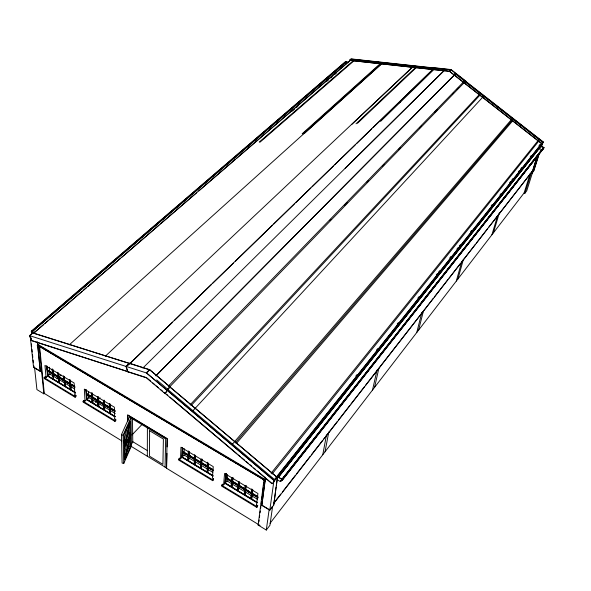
<?xml version="1.0" encoding="UTF-8"?>
<svg xmlns="http://www.w3.org/2000/svg" width="591" height="591" viewBox="0 0 591 591"><rect width="100%" height="100%" fill="white"/><g stroke="black" fill="none" stroke-linecap="round" stroke-linejoin="round"><path stroke-width="0.89" d="M147.322 456.245L147.395 427.928M165.059 467.097L165.665 438.914L129.37 417.083L121.428 434.717L122.108 463.071L123.741 463.492L131.416 445.939L131.025 417.505L123.105 435.139L123.741 463.492M166.95 453.363L166.61 468.042L130.596 446.006M167.098 446.936L167.29 438.677L127.796 414.941L127.892 420.334M212.73 472.29L184.015 454.967L180.514 458.875L179.391 458.188L178.519 459.953L212.679 480.668L213.499 479.7L213.565 478.887L212.413 478.185L213.255 466.639L180.957 447.217L180.514 458.801M179.361 459.015L179.391 458.188M182.301 447.446L181.917 457.308L213.004 476.102M182.412 448.185L182.058 457.146L213.144 475.94M182.604 452.093L182.264 457.264L182.604 452.093L187.561 455.085M182.737 448.628L182.634 451.31L188.167 454.885L182.493 451.472L182.634 447.897M183.978 455.787L184.274 448.658M188.27 455.513L187.901 460.67L188.234 456.348M188.167 454.885L188.33 451.317M188.352 453.836L188.47 451.162M188.618 451.295L188.418 455.676L207.722 467.119L188.418 455.609M188.485 455.602L188.684 451.214M188.81 456.082L188.581 461.083L188.95 455.92L194.505 459.51L194.247 464.504L194.505 459.51M189.334 451.783L189.172 455.107L194.483 458.668L188.965 455.343L189.12 452.019M194.483 458.668L194.705 454.523M201.258 459.813L200.903 462.531L195.17 459.081L195.348 455.764M195.193 459.924L194.927 464.918L195.333 459.768L200.918 463.374L200.622 468.36L200.918 463.374M195.17 459.081L195.51 456.355M200.903 462.531L201.103 459.222M201.605 463.787L201.302 468.774L201.738 463.632L207.352 467.252L207.16 472.069L201.442 468.611M207.596 462.76L207.168 466.306L201.59 462.945L201.841 458.808M201.59 462.945L201.996 459.399M207.168 466.306L207.441 462.177M207.271 470.414L207.611 466.727L188.507 455.21L207.544 466.809M207.611 466.727L207.352 467.252M207.655 467.2L208.01 462.827M208.047 467.673L207.707 472.645L208.18 467.511L213.1 470.717M213.159 469.941L208.098 466.89L208.335 463.344M208.098 466.89L208.416 464.068M212.679 480.668L213.565 478.887M257.484 499.292L226.996 480.897L223.597 484.96L222.438 484.258L221.618 485.241L221.551 486.053L256.804 507.425L257.706 505.615L256.516 504.891M222.371 485.071L222.438 484.258M223.605 484.893L224.587 473.45L257.927 493.492L256.413 505.697M225.814 473.59L224.964 483.335L257.063 502.742M225.947 473.428L225.097 483.172L257.521 502.756M225.762 478.348L225.334 483.298L225.902 478.185L231.613 481.879L231.147 486.821L231.753 481.717L226.634 478.629M231.99 479.175L231.687 481.104L225.836 477.58L226.139 474.041M225.836 477.58L226.279 473.879M226.929 481.709L227.557 474.662M231.687 481.104L232.019 477.58M232.403 477.484L231.938 481.901L251.847 493.707L232.041 481.443L251.692 493.404M232.315 482.3L231.849 487.243L232.455 482.138L238.195 485.839L237.693 490.774L238.195 485.839M238.757 481.488L238.217 485.012L232.522 481.584L232.913 477.476M232.522 481.584L233.039 478.053M238.217 485.012L238.557 481.739M239.466 481.916L239.126 485.189L244.844 489.001L238.927 485.44L239.259 482.16M238.897 486.267L238.395 491.195L239.037 486.105L244.807 489.828L244.408 494.586L238.528 491.032M244.844 489.001L245.199 485.736M244.497 493.766L244.807 489.828M245.132 487.937L245.405 485.484M246.115 485.913L245.753 489.178L251.308 492.894L245.553 489.429L246.004 485.344M245.516 490.257L244.977 495.177L245.649 490.087L251.456 493.832L250.88 498.745L251.493 494.482M251.308 492.894L251.781 488.816M251.603 491.83L251.892 489.385M251.722 493.699L251.766 493.322M252.35 489.474L251.781 493.795L231.931 481.828M252.298 494.098L251.589 499.173L252.298 494.098L257.521 497.238M258.23 497.09L252.254 493.492L252.667 489.991M252.254 493.492L252.808 489.821M256.804 507.425L257.706 505.615M272.621 506.369L269.917 525.325L266.297 530.046L258.141 525.052L264.096 478.939M258.888 521.838L259.117 520.028M259.471 517.317L259.708 515.507M260.055 512.796L260.291 510.986M260.638 508.275L260.875 506.465M261.229 503.746L261.458 501.944M261.813 499.225L262.16 496.514M262.397 494.704L262.751 491.993M262.98 490.183L263.335 487.472M263.564 485.662L263.918 482.95M276.337 485.241L277.755 475.341L273.699 505.172L269.806 510.181L261.82 505.357L265.462 477.41M261.82 505.357L265.603 477.24M266.297 530.046L269.178 509.302M269.806 510.181L273.832 481.406M276.078 487.043L273.699 505.172M277.253 479.737L280.341 481.569L282.158 480.424L282.276 479.611L277.659 476.878M348.668 62.712L345.757 61.442L346.171 63.85M345.713 62.218L345.809 61.575L348.335 62.668M322.767 454.738L326.476 434.961M325.043 451.783L328.788 431.999M123.726 442.74L127.235 427.086M124.354 445.658L129.614 422.181M124.856 445.548L130.109 422.107M124.442 454.213L127.634 439.977M124.635 458.971L129.828 435.833M125.129 458.838L130.308 435.737M372.537 390.023L377.014 370.069M374.546 387.408L378.861 368.319M416.758 332.511L421.811 312.624M418.554 330.177L423.629 310.297M456.326 281.065L461.8 261.34M457.936 278.967L463.425 259.257M491.926 234.767L497.688 215.383M493.382 232.876L499.417 212.62M270.065 523.271L524.136 192.888L530.186 173.577M539.746 145.386L539.384 147.1M524.136 192.888L524.897 193.227L531.789 171.287M278.029 477.329L538.955 148.467L540.248 144.359L539.095 145.8M539.095 148.481L539.908 145.881L543.742 147.551L281.951 480.306M539.62 152.515L533.872 170.733L531.915 173.252L536.68 157.546M539.406 148.866L540.772 144.522L541.917 143.354M531.915 173.252L537.655 155.012M539.568 148.932L540.935 144.596M533.097 170.659L526.744 190.827L524.897 193.227M539.125 153.401L533.651 170.747L531.76 173.178M541.105 147.056L542.442 142.896M541.541 146.45L542.634 142.978M282.158 480.424L543.72 148.319L543.964 147.536L539.177 145.393M130.471 446.641L124.657 459.916L124.11 434.451L130.094 421.117L130.471 446.641L129.296 446.338L129.163 438.16M126.673 451.206L128.868 446.227M125.72 454.464L129.296 446.338M124.376 446.626L130.271 433.321L129.082 433.018L128.964 426.118M124.406 448.074L130.293 434.769M125.455 441.159L129.082 433.018M165.177 393.68L167.068 390.378L170.297 387.039L149.745 369.707L129.289 363.206L125.986 366.42L127.804 371.828L146.391 377.812L165.177 393.68L167.157 390.333M464.075 82.792L542.036 143.945L543.484 142.121L450.985 69.797L351.113 58.901L349.436 60.334L432.738 69.502M269.732 509.893L272.429 506.435M258.141 525.052L258.533 524.549M273.929 502.852L280.732 494.12M282.432 491.941L295.463 475.216M296.601 473.76L310.201 456.311M311.331 454.856L322.671 440.31M323.802 438.854L324.932 437.406M326.069 435.951L337.402 421.405M338.54 419.95L349.872 405.404M351.002 403.956L364.603 386.499M365.74 385.044L433.181 298.514M434.311 297.059L447.912 279.602M449.049 278.147L460.382 263.608M461.512 262.153L475.12 244.696M476.25 243.248L487.582 228.702M488.72 227.247L531.789 171.981M273.567 503.695L532.358 171.257M541.866 149.582L280.348 481.192L281.419 480.35M280.341 481.569L281.479 480.121M282.624 478.666L543.557 148.245M543.742 147.551L282.195 479.331L277.216 476.39M281.959 479.929L543.964 147.536M282.092 480.01L543.602 148.112M163.936 392.35L272.096 483.704L257.417 471.02M473.421 230.15L474.573 228.702M530.208 158.654L531.353 157.213M150.72 381.188L146.546 377.656L31.515 340.638L29.55 335.629L32.786 332.844L149.686 369.826L277.238 477.41L274.46 480.911L146.553 372.943M277.977 477.668L539.162 148.4M278.235 477.454L539.48 148.075M449.795 257.89L450.94 256.442M470.48 231.901L471.625 230.46M491.165 205.919L492.31 204.471M509.545 182.818L510.698 181.378M511.85 179.93L512.995 178.489M530.23 156.837L531.383 155.389M355.812 376.083L356.957 374.642M376.497 350.101L377.642 348.653M397.182 324.112L398.327 322.664M417.867 298.123L419.012 296.675M436.247 275.022L437.399 273.574M438.552 272.133L439.697 270.693M456.932 249.033L458.084 247.592M459.229 246.144L460.382 244.704M500.03 194.89L501.175 193.449M518.41 171.789L519.563 170.348M520.715 168.9L521.86 167.46M276.817 476.9L539.908 145.881M271.121 473.221L538.275 140.333M272.082 474.026L538.97 140.872M37.876 346.097L40.314 346.887L262.404 478.917L265.196 481.281M541.43 144.603L543.484 142.121M277.238 477.41L169.698 386.869M272.096 483.704L274.512 480.838L166.773 389.89M235.218 442.91L512.271 119.995M236.164 443.708L512.958 120.527M232.514 444.085L512.249 118.628M192.962 410.708L483.615 96.23M191.048 405.64L480.195 94.907M190.11 404.85L479.515 94.375M130.995 444.284L132.776 442.423L132.473 418.561M131.978 434.932L142.099 424.382M166.684 389.934L465.597 81.218M168.265 386.255L463.647 81.787M329.763 220.561L331.049 219.231M344.531 205.328L347.094 202.676M366.989 182.154L368.274 180.831M382.399 166.263L384.32 164.276M398.445 149.708L400.366 147.72M419.625 127.855L421.546 125.868M434.385 112.63L437.591 109.313M452.359 94.087L453.637 92.765M456.85 89.448L458.771 87.468M115.26 413.486L88.739 397.484L85.038 401.06L83.988 400.425L83.095 401.282L83.146 402.124L114.957 421.413L115.836 420.526L115.806 419.691L114.735 419.041M114.957 421.413L114.935 420.578L115.806 419.691M155.928 375.684L455.343 73.956L465.183 81.647M155.928 375.846L454.664 74.754M109.793 408.3L91.989 397.189L109.852 407.834L109.882 413.501L109.867 408.226M110.487 408.64L110.517 413.892L110.487 408.64L115.097 411.417M86.67 394.286L86.818 399.56L86.67 394.286L110.007 408.241L92.011 397.58L91.716 393.015M114.927 410.767L110.31 407.989L110.332 404.2M29.55 335.629L146.339 372.906L149.626 369.641M449.419 71.179L451.14 69.605L466.092 81.292L464.415 83.058L449.419 71.179L432.353 69.457L433.927 67.935M146.339 372.906L149.745 369.707M349.436 60.334L449.433 71.334L451.14 69.605M104.696 410.139L104.489 405.027L104.696 410.139L110.029 413.36M104.06 400.063L104.23 404.303L109.424 407.428L109.527 403.823M104.06 409.755L103.853 404.643L104.06 409.755L98.763 406.549L98.527 401.429L98.763 406.549M104.23 404.303L104.319 400.691M142.823 368.067L445.082 69.62L433.883 68.386M345.181 168.383L444.388 70.41M97.929 401.902L97.98 406.312L97.892 401.045M98.062 396.458L98.261 400.705L103.595 403.919L98.483 400.484L98.32 397.086M95.483 402.294L100.078 397.809M92.262 392.971L92.484 397.226L97.626 400.321L92.706 397.012L92.528 393.606M127.804 371.828L126.201 366.45L129.289 363.206M128.417 371.828L31.678 340.505L29.779 335.666M399.405 102.819L400.728 101.534M380.597 121.362L434.156 69.287M92.041 399.176L92.078 402.737L91.952 397.47M92.853 402.973L92.588 397.854L92.853 402.973L98.128 406.165M432.339 69.302L433.986 67.706L451.044 69.561M127.516 365.763L434.304 67.972M129.562 364.019L150.727 343.467M152.057 342.182L172.565 322.265M174.544 320.344L211.6 284.367M212.923 283.089L233.43 263.172M235.417 261.244L272.466 225.274M273.788 223.989L294.296 204.08M295.626 202.794L310.836 188.019M312.166 186.734L333.331 166.182M334.654 164.896L355.169 144.98M356.491 143.694L371.709 128.927M373.032 127.641L433.24 69.184M86.264 389.971L86.478 393.628L91.76 396.812L86.626 393.488L86.471 390.747M74.769 389.055L49.88 374.037L46.105 377.486L45.086 376.866L44.17 377.693L44.259 378.543L75.131 397.27L76.032 396.413L75.973 395.571L74.931 394.936M75.131 397.27L75.072 396.421L75.973 395.571M357.459 123.283L416.389 67.485M356.011 123.792L415.636 67.404M105.242 356.307L413.316 66.288M70.181 385.989L70.285 389.565L70.019 383.832L52.68 373.505L69.945 383.906M351.593 124.583L412.666 67.079M70.676 384.652C73.144 399.413 66.214 377.575 74.407 386.898M51.956 373.372L47.561 370.72L48.048 375.898L52.998 379.119L52.688 373.808L70.115 384.32L69.864 379.806M74.946 386.684L70.469 383.987L70.351 380.176M64.648 385.923L64.242 380.774L64.648 385.923L59.499 382.813L59.063 377.656L59.499 382.813M65.261 386.3L64.855 381.143L65.261 386.3L70.432 389.425M64.286 376.977L64.559 380.405L69.59 383.433L69.627 380.663M541.799 149.663L543.72 148.319M58.472 373.482L58.76 376.91L63.939 380.028L63.894 376.393M64.559 380.405L64.515 376.77M58.45 377.28L58.731 382.584L58.295 377.42L53.301 374.177L53.611 379.488L53.153 374.317M34.514 366.981L36.923 389.595L43.845 393.835L44.288 393.421L39.619 346.444M52.769 369.242L53.153 373.534L58.14 376.541L53.382 373.327L53.079 369.892M58.76 376.91L58.701 373.276M56.876 378.846L61.006 375.049M52.717 373.904L52.414 369.323M48.048 375.898L47.561 370.72M46.962 366.102L47.332 370.047L52.466 373.143L47.487 369.914L47.191 366.752M69.243 344.878L382.488 62.919M304.38 133.411L381.823 63.688M30.171 335.843L33.547 367.307L40.284 371.384L37.536 342.514M302.171 133.773L380.353 63.525M302.924 133.898L381.077 63.606M40.314 346.887L262.404 478.917M259.227 142.069L353.448 60.563M259.966 142.202L354.149 60.644M33.074 333.59L351.172 59.492L433.92 68.549M33.229 333.597L43.704 324.562M45.108 323.358L47.901 320.95M49.297 319.746L82.142 291.452M83.538 290.247L86.338 287.839M87.734 286.635L120.579 258.333M121.975 257.129L159.016 225.215M160.412 224.011L196.751 192.703M198.849 190.9L235.188 159.592M236.585 158.388L350.493 60.245M292.272 111.101L294.37 109.291M296.468 107.481L297.864 106.277M326.535 81.551L328.633 79.741M330.731 77.938L332.127 76.727M334.927 74.318L336.323 73.114M32.808 330.916L34.906 329.113M37.706 326.712L39.109 325.508M41.909 323.107L43.306 321.903M46.105 319.495L47.509 318.298M49.607 316.495L51.705 314.693M53.803 312.883L55.901 311.08M58.007 309.278L60.105 307.475M62.203 305.673L64.301 303.87M66.399 302.067L68.504 300.265M70.602 298.462L72.7 296.66M74.798 294.85L76.202 293.653M83.9 287.041L85.296 285.837M88.096 283.429L89.5 282.232M91.598 280.43L93.696 278.62M95.794 276.817L97.892 275.014M99.997 273.212L102.095 271.409M104.193 269.607L106.291 267.804M108.389 266.002L110.495 264.199M112.593 262.397L114.691 260.587M116.789 258.784L118.193 257.587M129.385 247.969L131.49 246.166M133.588 244.364L135.686 242.554M137.784 240.751L139.882 238.949M141.988 237.146L144.086 235.344M146.184 233.541L148.282 231.738M150.38 229.936L152.478 228.133M154.583 226.331L155.98 225.127M158.78 222.718L160.183 221.522M162.976 219.113L164.379 217.909M167.179 215.508L168.575 214.304M171.375 211.903L172.779 210.699M175.579 208.298L177.677 206.488M179.775 204.685L181.873 202.883M183.971 201.08L186.076 199.278M188.174 197.475L190.272 195.673M192.37 193.87L194.469 192.068M195.872 190.863L197.97 189.061M200.068 187.258L202.174 185.456M204.272 183.646L206.37 181.843M209.17 179.442L210.566 178.238M213.366 175.837L214.769 174.633M217.569 172.225L218.965 171.028M221.765 168.62L223.863 166.817M225.961 165.015L228.067 163.212M230.165 161.409L232.263 159.607M234.361 157.804L235.765 156.6M237.863 154.798L239.961 152.995M242.059 151.193L244.157 149.39M246.262 147.58L248.36 145.778M250.458 143.975L252.556 142.172M254.655 140.37L256.76 138.567M259.56 136.159L260.956 134.962M263.756 132.554L265.152 131.35M267.952 128.949L270.057 127.146M272.156 125.344L274.254 123.541M275.65 122.337L277.755 120.534M279.151 119.33L281.951 116.929M283.355 115.725L286.147 113.317M287.551 112.12L290.351 109.712M291.747 108.515L294.547 106.107M295.951 104.903L298.75 102.502M301.55 100.093L302.947 98.896M305.746 96.488L307.143 95.284M309.943 92.883L311.346 91.679M314.146 89.278L315.542 88.074M316.946 86.87L319.746 84.469M321.142 83.265L323.942 80.864M325.338 79.659L328.138 77.251M329.542 76.054L332.341 73.646M333.738 72.442L336.538 70.041M337.941 68.837L340.741 66.436M343.541 64.027L344.937 62.831M31.818 332.016L345.794 62.151M345.757 61.442L31.316 331.255L31.412 332.12L345.89 62.188M30.392 335.141L32.852 333.021L129.806 363.539M349.458 60.489L351.054 59.115L434.245 68.201M32.837 333.546L35.009 331.928M350.781 59.706L349.104 61.324M31.707 331.95L31.633 331.233L345.809 61.575M355.036 59.765L357.814 60.023M360.503 60.363L363.28 60.622M365.969 60.962L367.838 61.124M371.436 61.56L373.305 61.723M376.91 62.158L378.772 62.321M382.377 62.757L384.239 62.919M387.844 63.355L389.705 63.51M393.31 63.954L395.172 64.109M398.777 64.552L400.639 64.707M404.244 65.15L406.106 65.306M408.839 65.608L411.572 65.904M415.222 66.303L417.039 66.502M420.689 66.901L422.513 67.101M426.155 67.5L427.98 67.699M430.713 67.995L433.447 68.297M121.428 434.717L123.105 435.139M37.152 345.765L40.402 346.814M538.955 148.467L541.932 149.759M31.633 331.233L34.404 332.873M31.316 331.255L34.315 333.029M37.521 344.191L265.655 479.87M39.028 345.654L264.022 479.508M58.989 376.703L64.16 379.821M64.781 380.19L69.819 383.227M104.452 404.081L109.645 407.206M195.377 458.845L201.11 462.295M201.797 462.709L207.375 466.07M232.728 481.333L238.424 484.768M70.617 383.847L74.348 386.093M110.458 407.842L115.075 410.619M208.239 466.735L212.575 469.343M225.969 477.41L231.827 480.941M252.394 493.33L257.617 496.477M52.813 373.778L70.189 384.246M208.904 467.946L213.24 470.554M47.413 370.86L52.533 373.948M58.915 377.789L64.087 380.914M64.707 381.284L69.901 384.416M70.528 384.793L74.998 387.489M86.522 394.433L91.804 397.617M92.44 397.994L97.744 401.193M98.379 401.577L103.706 404.791M104.341 405.175L109.697 408.403M110.34 408.787L114.95 411.565M182.464 452.255L188.13 455.668M252.165 494.261L258.134 497.858M40.439 371.244L33.864 367.277L33.672 365.474M53.759 379.348L58.886 382.443M71.053 389.801L75.5 392.49M86.966 399.42L92.226 402.597M110.665 413.744L115.252 416.515M182.405 457.109L188.041 460.515M188.721 460.921L194.387 464.349M195.06 464.755L200.755 468.205M207.847 472.482L212.878 475.526M225.466 483.135L231.288 486.652M231.982 487.073L237.826 490.611M245.11 495.007L251.012 498.582M251.722 499.003L257.654 502.594M261.953 505.187L268.957 509.42M75.353 392.631L47.768 375.965L46.874 366.516M115.105 416.662L86.67 399.479L86.138 390.304M75.641 393.052L47.62 376.105L46.645 365.792M114.632 416.625L86.522 399.627L85.939 389.528M44.17 377.693L75.072 396.421M83.095 401.282L114.935 420.578M178.541 459.133L212.738 479.855M221.618 485.241L256.9 506.62M132.495 441.514L147.587 450.719M43.919 393.192L121.864 440.901M260.033 525.465L166.47 468.198L167.15 438.832L127.649 415.089L127.759 421.383M465.442 81.41L543.328 142.313M465.678 81.92L467.171 83.013M475.881 89.825L483.142 95.506M484.561 96.688L486.053 97.774M494.039 104.023L502.025 110.273M503.48 111.404L504.936 112.541M512.922 118.791L520.907 125.033M531.08 132.982L539.79 139.801M465.006 81.684L542.545 142.313L274.468 479.493L167.741 389.417M449.433 71.334L542.124 143.835M156.689 379.932L167.526 389.07M146.457 372.98L167.068 390.378M166.426 394.167L167.837 395.357M169.949 397.145L236.961 453.74M238.372 454.937L240.485 456.725M241.896 457.914L244.718 460.3M246.129 461.49L248.25 463.278M249.661 464.467L251.773 466.255M253.886 468.042L255.297 469.232M152.803 382.946L154.894 384.711M156.283 385.886L158.373 387.652M160.457 389.41L162.547 391.176M262.323 479.013L265.123 481.377M31.582 332.223L32.239 333.627M30.784 337.55L31.072 340.283M30.695 337.609L30.983 340.357M31.367 343.903L31.655 346.599M31.944 349.296L32.232 351.992M32.52 354.689L32.808 357.385M33.096 360.082L33.384 362.778M37.285 341.753L40.284 371.384M38.969 345.055L43.845 393.835M46.105 377.472L44.946 365.452L74.104 382.983L74.991 395.785M45.086 376.866L45.167 377.715M49.252 367.166L49.962 374.886M52.259 369.057L52.917 376.393M52.111 369.19L52.466 373.143M58.081 372.899L58.228 374.613M57.778 372.256L58.14 376.541M63.599 375.75L63.939 380.028M69.339 380.02L69.59 383.433M70.196 380.316L70.469 383.987M69.79 379.88L70.115 384.32M83.988 400.425L84.04 401.267M85.03 400.986L84.328 389.129L114.373 407.192L114.735 418.975M88.428 391.936L88.79 398.327M91.871 393.037L92.085 397.514M91.568 393.163L91.76 396.812M97.463 396.923L97.626 400.321M97.685 396.709L97.803 399.257M103.455 400.521L103.595 403.919M109.305 404.037L109.424 407.428M110.185 404.347L110.31 407.989M109.852 403.838L109.933 408.315M128.55 427.079L128.653 433.462M454.56 73.373A18.594 14.864 45 0 1 455.343 73.956M149.604 430.743L149.479 456.156L162.909 464.363L163.397 439.047L149.604 430.743"/></g></svg>
